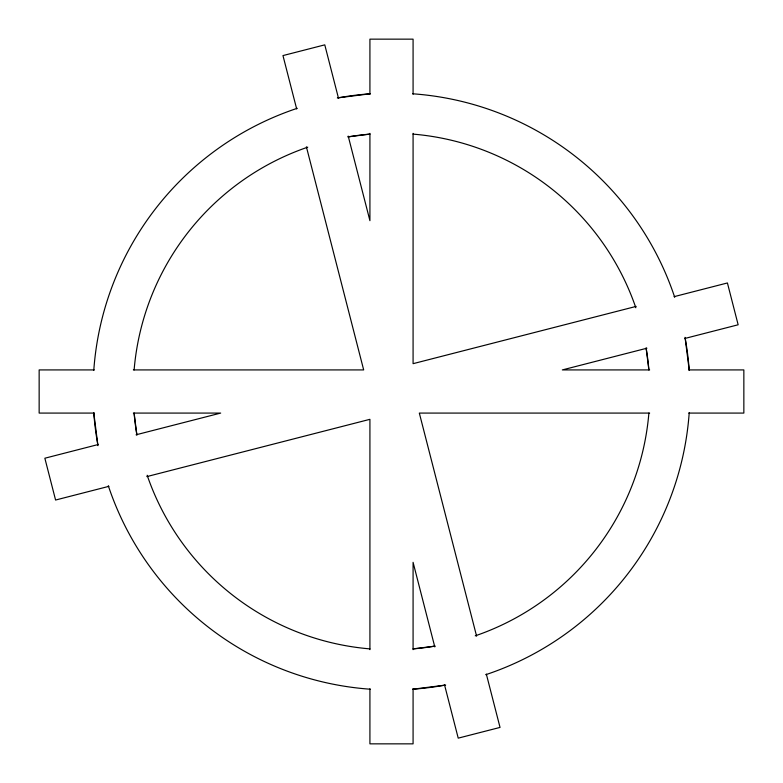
<?xml version="1.0" encoding="UTF-8"?>
<svg xmlns="http://www.w3.org/2000/svg" width="783" height="783" viewBox="0 0 783 783"><rect width="100%" height="100%" fill="white"/><g stroke="black" fill="none" stroke-linecap="round" stroke-linejoin="round"><path stroke-width="1.17" d="M98.178 444.529L44.856 458.221L55.583 500.034L108.915 486.341M136.095 434.79L220.669 413.081L133.355 413.081M636.168 306.398L413.081 363.674L413.081 133.355M674.085 296.659L727.417 282.966L738.144 324.779L684.822 338.471M146.832 476.602L369.919 419.326L369.919 649.645M646.905 348.21L562.331 369.919L649.645 369.919M338.373 97.806L369.919 93.813M444.627 685.194L413.081 689.187M348.396 136.829L369.919 134.118M434.604 646.171L413.081 648.882M94.205 369.919L39.15 369.919L39.15 413.081L94.205 413.081M133.355 369.919L363.674 369.919L306.398 146.832M688.795 369.919L743.85 369.919L743.85 413.081L688.795 413.081M649.645 413.081L419.326 413.081L476.602 636.168M338.471 98.178L324.779 44.856L282.966 55.583L296.659 108.915M348.21 136.095L369.919 220.669L369.919 133.355M486.341 674.085L500.034 727.417L458.221 738.144L444.529 684.822M434.79 646.905L413.081 562.331L413.081 649.645M685.194 338.373L689.187 369.919M97.806 444.627L93.813 413.081M646.171 348.396L648.882 369.919M136.829 434.604L134.118 413.081M413.081 94.205L413.081 39.15L369.919 39.15L369.919 94.205M413.081 688.795L413.081 743.85L369.919 743.85L369.919 688.795M648.882 413.081A258.292 258.292 0 0 1 475.252 635.835M435.094 646.083A258.292 258.292 0 0 1 413.375 648.862M369.919 648.882A258.292 258.292 0 0 1 147.165 475.252M136.917 435.094A258.292 258.292 0 0 1 134.138 413.375M134.118 369.919A258.292 258.292 0 0 1 307.748 147.165M347.906 136.917A258.292 258.292 0 0 1 369.625 134.138M413.081 134.118A258.292 258.292 0 0 1 635.835 307.748M646.083 347.906A258.292 258.292 0 0 1 648.862 369.625M689.206 412.788A298.46 298.46 0 0 1 485.754 674.692M445.654 685.008A298.46 298.46 0 0 1 412.788 689.206M370.212 689.206A298.46 298.46 0 0 1 108.308 485.754M97.992 445.654A298.46 298.46 0 0 1 93.794 412.788M93.794 370.212A298.46 298.46 0 0 1 297.246 108.308M337.346 97.992A298.46 298.46 0 0 1 370.212 93.794M412.788 93.794A298.46 298.46 0 0 1 674.692 297.246M685.008 337.346A298.46 298.46 0 0 1 689.206 370.212"/></g></svg>
